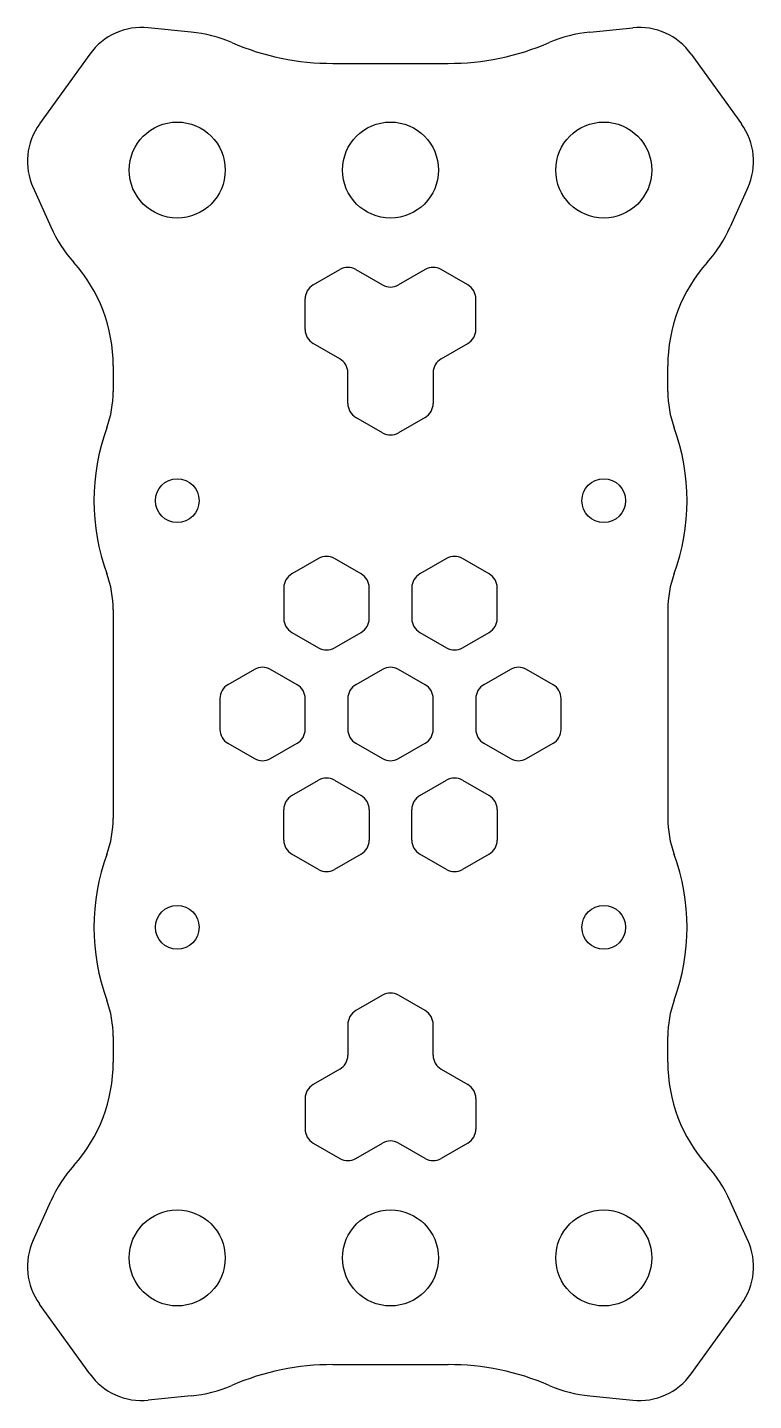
# Model space of a CAD drawing. Header units: millimetres. Extents: x -17 to 17, y -32.2 to 32.2.
import ezdxf

# ---------------------------------------------------------------- set-up
doc = ezdxf.new("R2010")
doc.units = ezdxf.units.MM
doc.layers.add('Midplate v4', color=7, linetype='Continuous')

msp = doc.modelspace()

# ---------------------------------------------------------------- linework, layer by layer
at = {"layer": 'Midplate v4'}
for p, q in [((-9.346, 31.967), (-11.357, 32.17)), ((9.346, 31.967), (11.357, 32.17)), ((-14.093, 30.939), (-16.455, 27.66)), ((14.093, 30.939), (16.455, 27.66)), ((-2.703, 30.5), (2.703, 30.5)), ((-2.703, 30.5), (2.703, 30.5)), ((-2.703, 30.5), (2.703, 30.5)), ((-16.757, 24.675), (-15.927, 22.832)), ((16.757, 24.675), (15.927, 22.832)), ((-3.625, 20.114), (-2.375, 20.835)), ((-1.625, 20.835), (-0.375, 20.114)), ((1.625, 20.835), (0.375, 20.114)), ((3.625, 20.114), (2.375, 20.835)), ((-4, 18.021), (-4, 19.464)), ((4, 18.021), (4, 19.464)), ((-2.375, 16.65), (-3.625, 17.371)), ((2.375, 16.65), (3.625, 17.371)), ((-13, 16.316), (-13, 15.123)), ((13, 15.123), (13, 16.316)), ((-2, 14.557), (-2, 16)), ((2, 16), (2, 14.557)), ((-0.375, 13.185), (-1.625, 13.907)), ((1.625, 13.907), (0.375, 13.185)), ((-3.375, 7.289), (-4.625, 6.567)), ((-1.375, 6.567), (-2.625, 7.289)), ((2.625, 7.289), (1.375, 6.567)), ((4.625, 6.567), (3.375, 7.289)), ((-5, 5.918), (-5, 4.474)), ((-1, 4.474), (-1, 5.918)), ((1, 5.918), (1, 4.474)), ((5, 4.474), (5, 5.918)), ((-13, 4.877), (-13, -4.877)), ((13, 4.877), (13, -4.877)), ((-4.625, 3.825), (-3.375, 3.103)), ((-2.625, 3.103), (-1.375, 3.825)), ((1.375, 3.825), (2.625, 3.103)), ((3.375, 3.103), (4.625, 3.825)), ((-6.375, 2.093), (-7.625, 1.371)), ((-4.375, 1.371), (-5.625, 2.093)), ((-0.375, 2.093), (-1.625, 1.371)), ((1.625, 1.371), (0.375, 2.093)), ((5.625, 2.093), (4.375, 1.371)), ((7.625, 1.371), (6.375, 2.093)), ((-8, 0.722), (-8, -0.722)), ((-4, -0.722), (-4, 0.722)), ((-2, 0.722), (-2, -0.722)), ((2, -0.722), (2, 0.722)), ((4, 0.722), (4, -0.722)), ((8, -0.722), (8, 0.722)), ((-7.625, -1.371), (-6.375, -2.093)), ((-5.625, -2.093), (-4.375, -1.371)), ((-1.625, -1.371), (-0.375, -2.093)), ((0.375, -2.093), (1.625, -1.371)), ((4.375, -1.371), (5.625, -2.093)), ((6.375, -2.093), (7.625, -1.371)), ((-4.625, -3.825), (-3.375, -3.103)), ((-2.625, -3.103), (-1.375, -3.825)), ((1.375, -3.825), (2.625, -3.103)), ((3.375, -3.103), (4.625, -3.825)), ((-5, -5.918), (-5, -4.474)), ((-1, -4.474), (-1, -5.918)), ((1, -5.918), (1, -4.474)), ((5, -4.474), (5, -5.918)), ((-3.375, -7.289), (-4.625, -6.567)), ((-1.375, -6.567), (-2.625, -7.289)), ((2.625, -7.289), (1.375, -6.567)), ((4.625, -6.567), (3.375, -7.289)), ((-0.375, -13.185), (-1.625, -13.907)), ((1.625, -13.907), (0.375, -13.185)), ((-2, -14.557), (-2, -16)), ((2, -16), (2, -14.557)), ((-13, -15.123), (-13, -16.316)), ((13, -16.316), (13, -15.123)), ((-2.375, -16.65), (-3.625, -17.371)), ((2.375, -16.65), (3.625, -17.371)), ((-4, -18.021), (-4, -19.464)), ((4, -18.021), (4, -19.464)), ((-3.625, -20.114), (-2.375, -20.835)), ((-1.625, -20.835), (-0.375, -20.114)), ((1.625, -20.835), (0.375, -20.114)), ((3.625, -20.114), (2.375, -20.835)), ((-16.757, -24.675), (-15.927, -22.832)), ((16.757, -24.675), (15.927, -22.832)), ((-14.093, -30.939), (-16.455, -27.66)), ((14.093, -30.939), (16.455, -27.66)), ((-2.703, -30.5), (2.703, -30.5)), ((-2.703, -30.5), (2.703, -30.5)), ((-9.346, -31.967), (-11.357, -32.17)), ((9.346, -31.967), (11.357, -32.17))]:
    msp.add_line(p, q, dxfattribs=at)
for centre, radius in [((-10, 25.5), 2.25), ((0, 25.5), 2.25), ((10, 25.5), 2.25), ((-10, 10), 1.025), ((10, 10), 1.025), ((-10, -10), 1.025), ((10, -10), 1.025), ((-10, -25.5), 2.25), ((0, -25.5), 2.25), ((10, -25.5), 2.25)]:
    msp.add_circle(centre, radius, dxfattribs=at)
for centre, radius, start, end in [((-11.659, 29.185), 3, 84.22906, 144.22906), ((-10, 25.5), 6.5, 66.76854, 84.22906), ((10, 25.5), 6.5, 95.77094, 113.23146), ((11.659, 29.185), 3, 35.77094, 95.77094), ((-2.703, 42.5), 12, 246.76854, 270), ((-2.703, 42.5), 12, 246.76854, 270), ((-2.703, 42.5), 12, 246.76854, 270), ((2.703, 42.5), 12, 270, 293.23146), ((2.703, 42.5), 12, 270, 293.23146), ((2.703, 42.5), 12, 270, 293.23146), ((-14.021, 25.906), 3, 144.22906, 204.22906), ((14.021, 25.906), 3, 335.77094, 35.77094), ((-10, 25.5), 6.5, 204.22906, 221.72251), ((10, 25.5), 6.5, 318.27749, 335.77094), ((-20.3, 16.316), 7.3, 360, 41.72251), ((-2, 20.186), 0.75, 60, 120), ((2, 20.186), 0.75, 60, 120), ((20.3, 16.316), 7.3, 138.27749, 180), ((-3.25, 19.464), 0.75, 120, 180), ((0, 20.763), 0.75, 240, 300), ((3.25, 19.464), 0.75, 360, 60), ((-3.25, 18.021), 0.75, 180, 240), ((3.25, 18.021), 0.75, 300, 0), ((-2.75, 16), 0.75, 360, 60), ((2.75, 16), 0.75, 120, 180), ((-18, 15.123), 5, 340.02775, 0), ((18, 15.123), 5, 180, 199.97225), ((-1.25, 14.557), 0.75, 180, 240), ((1.25, 14.557), 0.75, 300, 360), ((-3.902, 10), 10, 160.02775, 199.97225), ((0, 13.835), 0.75, 240, 300), ((3.902, 10), 10, 340.02775, 19.97225), ((-3, 6.64), 0.75, 60, 120), ((3, 6.64), 0.75, 60, 120), ((-18, 4.877), 5, 360, 19.97225), ((-4.25, 5.918), 0.75, 120, 180), ((-1.75, 5.918), 0.75, 0, 60), ((1.75, 5.918), 0.75, 120, 180), ((4.25, 5.918), 0.75, 0, 60), ((18, 4.877), 5, 160.02775, 180), ((-4.25, 4.474), 0.75, 180, 240), ((-1.75, 4.474), 0.75, 300, 360), ((1.75, 4.474), 0.75, 180, 240), ((4.25, 4.474), 0.75, 300, 0), ((-3, 3.753), 0.75, 240, 300), ((3, 3.753), 0.75, 240, 300), ((-6, 1.443), 0.75, 60, 120), ((0, 1.443), 0.75, 60, 120), ((6, 1.443), 0.75, 60, 120), ((-7.25, 0.722), 0.75, 120, 180), ((-4.75, 0.722), 0.75, 360, 60), ((-1.25, 0.722), 0.75, 120, 180), ((1.25, 0.722), 0.75, 0, 60), ((4.75, 0.722), 0.75, 120, 180), ((7.25, 0.722), 0.75, 360, 60), ((-7.25, -0.722), 0.75, 180, 240), ((-4.75, -0.722), 0.75, 300, 360), ((-1.25, -0.722), 0.75, 180, 240), ((1.25, -0.722), 0.75, 300, 0), ((4.75, -0.722), 0.75, 180, 240), ((7.25, -0.722), 0.75, 300, 360), ((-6, -1.443), 0.75, 240, 300), ((0, -1.443), 0.75, 240, 300), ((6, -1.443), 0.75, 240, 300), ((-3, -3.753), 0.75, 60, 120), ((3, -3.753), 0.75, 60, 120), ((-4.25, -4.474), 0.75, 120, 180), ((-1.75, -4.474), 0.75, 360, 60), ((1.75, -4.474), 0.75, 120, 180), ((4.25, -4.474), 0.75, 0, 60), ((-18, -4.877), 5, 340.02775, 360), ((18, -4.877), 5, 180, 199.97225), ((-4.25, -5.918), 0.75, 180, 240), ((-1.75, -5.918), 0.75, 300, 360), ((1.75, -5.918), 0.75, 180, 240), ((4.25, -5.918), 0.75, 300, 360), ((-3.902, -10), 10, 160.02775, 199.97225), ((3.902, -10), 10, 340.02775, 19.97225), ((-3, -6.64), 0.75, 240, 300), ((3, -6.64), 0.75, 240, 300), ((-18, -15.123), 5, 360, 19.97225), ((0, -13.835), 0.75, 60, 120), ((18, -15.123), 5, 160.02775, 180), ((-1.25, -14.557), 0.75, 120, 180), ((1.25, -14.557), 0.75, 0, 60), ((-2.75, -16), 0.75, 300, 0), ((2.75, -16), 0.75, 180, 240), ((-20.3, -16.316), 7.3, 318.27749, 360), ((20.3, -16.316), 7.3, 180, 221.72251), ((-3.25, -18.021), 0.75, 120, 180), ((3.25, -18.021), 0.75, 360, 60), ((-3.25, -19.464), 0.75, 180, 240), ((3.25, -19.464), 0.75, 300, 0), ((0, -20.763), 0.75, 60, 120), ((-10, -25.5), 6.5, 138.27749, 155.77094), ((-2, -20.186), 0.75, 240, 300), ((2, -20.186), 0.75, 240, 300), ((10, -25.5), 6.5, 24.22906, 41.72251), ((-14.021, -25.906), 3, 155.77094, 215.77094), ((14.021, -25.906), 3, 324.22906, 24.22906), ((-2.703, -42.5), 12, 90, 113.23146), ((-2.703, -42.5), 12, 90, 113.23146), ((2.703, -42.5), 12, 66.76854, 90), ((2.703, -42.5), 12, 66.76854, 90), ((-11.659, -29.185), 3, 215.77094, 275.77094), ((-10, -25.5), 6.5, 275.77094, 293.23146), ((10, -25.5), 6.5, 246.76854, 264.22906), ((11.659, -29.185), 3, 264.22906, 324.22906)]:
    msp.add_arc(centre, radius, start, end, dxfattribs=at)

doc.saveas('drawing.dxf')
